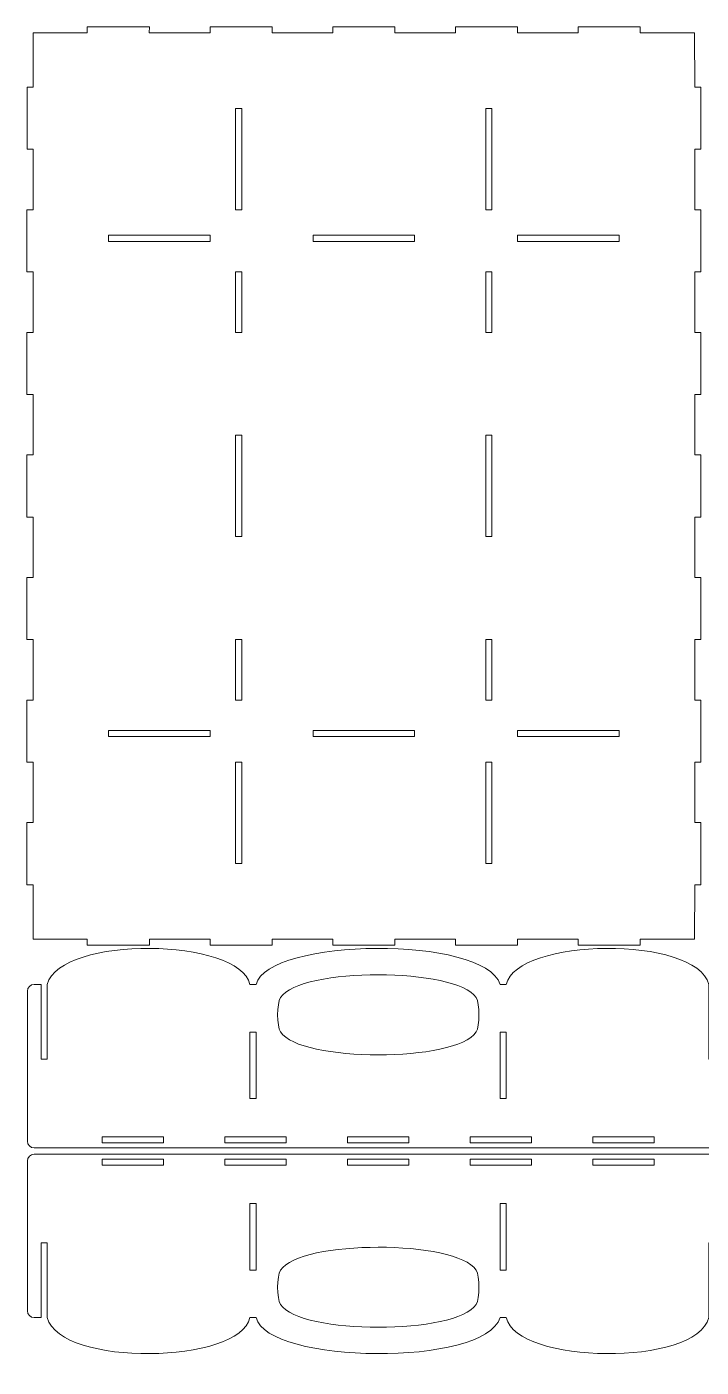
# Model space of a CAD drawing. Header units: millimetres. Extents: x -1338 to 379, y -336 to 402.
# Drawn here: x -424 to -95, y -327 to 329 of the extents above; entities that cross this region are included whole.
import ezdxf

# ---------------------------------------------------------------- set-up
doc = ezdxf.new("R2010")
doc.units = ezdxf.units.MM
doc.header["$MEASUREMENT"] = 0
doc.layers.add('Layer 1', color=7, linetype='Continuous')

msp = doc.modelspace()

# ---------------------------------------------------------------- linework, layer by layer
at = {"layer": 'Layer 1', "color": 145, "lineweight": 20}
for points, knots in [([(-421.3028, 148.9893), (-421.3028, 148.9893), (-421.3028, 119.3893), (-421.3028, 119.3893), (-421.3028, 119.3893), (-421.3028, 119.3893), (-424.3508, 119.3893), (-424.3508, 119.3893), (-424.3508, 119.3893), (-424.3508, 119.3893), (-424.3508, 88.9893), (-424.3508, 88.9893), (-424.3508, 88.9893), (-424.3508, 88.9893), (-421.3028, 88.9893), (-421.3028, 88.9893), (-421.3028, 88.9893), (-421.3028, 88.9893), (-421.3028, 59.3893), (-421.3028, 59.3893), (-421.3028, 59.3893), (-421.3028, 59.3893), (-424.3668, 59.3893), (-424.3668, 59.3893), (-424.3668, 59.3893), (-424.3668, 59.3893), (-424.3668, 28.9893), (-424.3668, 28.9893), (-424.3668, 28.9893), (-424.3668, 28.9893), (-421.3028, 28.9893), (-421.3028, 28.9893), (-421.3028, 28.9893), (-421.3028, 28.9893), (-421.3028, -0.6107), (-421.3028, -0.6107), (-421.3028, -0.6107), (-421.3028, -0.6107), (-424.3828, -0.6107), (-424.3828, -0.6107), (-424.3828, -0.6107), (-424.3828, -0.6107), (-424.3828, -31.0107), (-424.3828, -31.0107), (-424.3828, -31.0107), (-424.3828, -31.0107), (-421.3028, -31.0107), (-421.3028, -31.0107), (-421.3028, -31.0107), (-421.3028, -31.0107), (-421.3028, -60.6107), (-421.3028, -60.6107), (-421.3028, -60.6107), (-421.3028, -60.6107), (-424.3988, -60.6107), (-424.3988, -60.6107), (-424.3988, -60.6107), (-424.3988, -60.6107), (-424.3988, -91.0107), (-424.3988, -91.0107), (-424.3988, -91.0107), (-424.3988, -91.0107), (-421.3028, -91.0107), (-421.3028, -91.0107), (-421.3028, -91.0107), (-421.3028, -91.0107), (-421.3028, -117.5787), (-421.3028, -117.5787), (-421.3028, -117.5787), (-421.3028, -117.5787), (-394.8148, -117.5787), (-394.8148, -117.5787), (-394.8148, -117.5787), (-394.8148, -117.5787), (-394.8148, -120.5787), (-394.8148, -120.5787), (-394.8148, -120.5787), (-394.8148, -120.5787), (-364.4148, -120.5787), (-364.4148, -120.5787), (-364.4148, -120.5787), (-364.4148, -120.5787), (-364.4148, -117.5787), (-364.4148, -117.5787), (-364.4148, -117.5787), (-364.4148, -117.5787), (-334.8148, -117.5787), (-334.8148, -117.5787), (-334.8148, -117.5787), (-334.8148, -117.5787), (-334.8148, -120.5787), (-334.8148, -120.5787), (-334.8148, -120.5787), (-334.8148, -120.5787), (-304.4148, -120.5787), (-304.4148, -120.5787), (-304.4148, -120.5787), (-304.4148, -120.5787), (-304.4148, -117.5787), (-304.4148, -117.5787), (-304.4148, -117.5787), (-304.4148, -117.5787), (-274.8148, -117.5787), (-274.8148, -117.5787), (-274.8148, -117.5787), (-274.8148, -117.5787), (-274.8148, -120.5787), (-274.8148, -120.5787), (-274.8148, -120.5787), (-274.8148, -120.5787), (-244.4148, -120.5787), (-244.4148, -120.5787), (-244.4148, -120.5787), (-244.4148, -120.5787), (-244.4148, -117.5787), (-244.4148, -117.5787), (-244.4148, -117.5787), (-244.4148, -117.5787), (-214.8148, -117.5787), (-214.8148, -117.5787), (-214.8148, -117.5787), (-214.8148, -117.5787), (-214.8148, -120.5787), (-214.8148, -120.5787), (-214.8148, -120.5787), (-214.8148, -120.5787), (-184.4148, -120.5787), (-184.4148, -120.5787), (-184.4148, -120.5787), (-184.4148, -120.5787), (-184.4148, -117.5787), (-184.4148, -117.5787), (-184.4148, -117.5787), (-184.4148, -117.5787), (-154.8148, -117.5787), (-154.8148, -117.5787), (-154.8148, -117.5787), (-154.8148, -117.5787), (-154.8148, -120.5787), (-154.8148, -120.5787), (-154.8148, -120.5787), (-154.8148, -120.5787), (-124.4148, -120.5787), (-124.4148, -120.5787), (-124.4148, -120.5787), (-124.4148, -120.5787), (-124.4148, -117.5787), (-124.4148, -117.5787), (-124.4148, -117.5787), (-124.4148, -117.5787), (-97.8308, -117.5787), (-97.8308, -117.5787), (-97.8308, -117.5787), (-97.8308, -117.5787), (-97.7308, -91.0107), (-97.7308, -91.0107), (-97.7308, -91.0107), (-97.7308, -91.0107), (-94.8268, -91.0107), (-94.8268, -91.0107), (-94.8268, -91.0107), (-94.8268, -91.0107), (-94.8268, -60.6107), (-94.8268, -60.6107), (-94.8268, -60.6107), (-94.8268, -60.6107), (-97.7308, -60.6107), (-97.7308, -60.6107), (-97.7308, -60.6107), (-97.7308, -60.6107), (-97.7308, -31.0107), (-97.7308, -31.0107), (-97.7308, -31.0107), (-97.7308, -31.0107), (-94.8108, -31.0107), (-94.8108, -31.0107), (-94.8108, -31.0107), (-94.8108, -31.0107), (-94.8108, -0.6107), (-94.8108, -0.6107), (-94.8108, -0.6107), (-94.8108, -0.6107), (-97.7308, -0.6107), (-97.7308, -0.6107), (-97.7308, -0.6107), (-97.7308, -0.6107), (-97.7308, 28.9893), (-97.7308, 28.9893), (-97.7308, 28.9893), (-97.7308, 28.9893), (-94.7948, 28.9893), (-94.7948, 28.9893), (-94.7948, 28.9893), (-94.7948, 28.9893), (-94.7948, 59.3893), (-94.7948, 59.3893), (-94.7948, 59.3893), (-94.7948, 59.3893), (-97.7308, 59.3893), (-97.7308, 59.3893), (-97.7308, 59.3893), (-97.7308, 59.3893), (-97.7308, 88.9893), (-97.7308, 88.9893), (-97.7308, 88.9893), (-97.7308, 88.9893), (-94.7788, 88.9893), (-94.7788, 88.9893), (-94.7788, 88.9893), (-94.7788, 88.9893), (-94.7788, 119.3893), (-94.7788, 119.3893), (-94.7788, 119.3893), (-94.7788, 119.3893), (-97.7308, 119.3893), (-97.7308, 119.3893), (-97.7308, 119.3893), (-97.7308, 119.3893), (-97.7308, 148.9893), (-97.7308, 148.9893), (-97.7308, 148.9893), (-97.7308, 148.9893), (-94.7628, 148.9893), (-94.7628, 148.9893), (-94.7628, 148.9893), (-94.7628, 148.9893), (-94.7628, 179.3893), (-94.7628, 179.3893), (-94.7628, 179.3893), (-94.7628, 179.3893), (-97.7308, 179.3893), (-97.7308, 179.3893), (-97.7308, 179.3893), (-97.7308, 179.3893), (-97.7308, 208.9893), (-97.7308, 208.9893), (-97.7308, 208.9893), (-97.7308, 208.9893), (-94.7468, 208.9893), (-94.7468, 208.9893), (-94.7468, 208.9893), (-94.7468, 208.9893), (-94.7468, 239.3893), (-94.7468, 239.3893), (-94.7468, 239.3893), (-94.7468, 239.3893), (-97.7308, 239.3893), (-97.7308, 239.3893), (-97.7308, 239.3893), (-97.7308, 239.3893), (-97.7308, 268.9893), (-97.7308, 268.9893), (-97.7308, 268.9893), (-97.7308, 268.9893), (-94.7308, 268.9893), (-94.7308, 268.9893), (-94.7308, 268.9893), (-94.7308, 268.9893), (-94.7308, 299.3893), (-94.7308, 299.3893), (-94.7308, 299.3893), (-94.7308, 299.3893), (-97.7308, 299.3893), (-97.7308, 299.3893), (-97.7308, 299.3893), (-97.7308, 299.3893), (-97.8308, 325.9573), (-97.8308, 325.9573), (-97.8308, 325.9573), (-97.8308, 325.9573), (-124.4148, 325.9573), (-124.4148, 325.9573), (-124.4148, 325.9573), (-124.4148, 325.9573), (-124.4148, 328.9573), (-124.4148, 328.9573), (-124.4148, 328.9573), (-124.4148, 328.9573), (-154.8148, 328.9573), (-154.8148, 328.9573), (-154.8148, 328.9573), (-154.8148, 328.9573), (-154.8148, 325.9573), (-154.8148, 325.9573), (-154.8148, 325.9573), (-154.8148, 325.9573), (-184.4148, 325.9573), (-184.4148, 325.9573), (-184.4148, 325.9573), (-184.4148, 325.9573), (-184.4148, 328.9573), (-184.4148, 328.9573), (-184.4148, 328.9573), (-184.4148, 328.9573), (-214.8148, 328.9573), (-214.8148, 328.9573), (-214.8148, 328.9573), (-214.8148, 328.9573), (-214.8148, 325.9573), (-214.8148, 325.9573), (-214.8148, 325.9573), (-214.8148, 325.9573), (-244.4148, 325.9573), (-244.4148, 325.9573), (-244.4148, 325.9573), (-244.4148, 325.9573), (-244.4148, 328.9573), (-244.4148, 328.9573), (-244.4148, 328.9573), (-244.4148, 328.9573), (-274.8148, 328.9573), (-274.8148, 328.9573), (-274.8148, 328.9573), (-274.8148, 328.9573), (-274.8148, 325.9573), (-274.8148, 325.9573), (-274.8148, 325.9573), (-274.8148, 325.9573), (-304.4148, 325.9573), (-304.4148, 325.9573), (-304.4148, 325.9573), (-304.4148, 325.9573), (-304.4148, 328.9573), (-304.4148, 328.9573), (-304.4148, 328.9573), (-304.4148, 328.9573), (-334.8148, 328.9573), (-334.8148, 328.9573), (-334.8148, 328.9573), (-334.8148, 328.9573), (-334.8148, 325.9573), (-334.8148, 325.9573), (-334.8148, 325.9573), (-334.8148, 325.9573), (-364.6148, 325.9573), (-364.6148, 325.9573), (-364.6148, 325.9573), (-364.6148, 325.9573), (-364.4148, 328.9573), (-364.4148, 328.9573), (-364.4148, 328.9573), (-364.4148, 328.9573), (-394.8148, 328.9573), (-394.8148, 328.9573), (-394.8148, 328.9573), (-394.8148, 328.9573), (-394.8148, 325.9573), (-394.8148, 325.9573), (-394.8148, 325.9573), (-394.8148, 325.9573), (-421.3028, 325.9573), (-421.3028, 325.9573), (-421.3028, 325.9573), (-421.3028, 325.9573), (-421.3028, 299.3893), (-421.3028, 299.3893), (-421.3028, 299.3893), (-421.3028, 299.3893), (-424.3028, 299.3893), (-424.3028, 299.3893), (-424.3028, 299.3893), (-424.3028, 299.3893), (-424.3028, 268.9893), (-424.3028, 268.9893), (-424.3028, 268.9893), (-424.3028, 268.9893), (-421.3028, 268.9893), (-421.3028, 268.9893), (-421.3028, 268.9893), (-421.3028, 268.9893), (-421.3028, 239.3893), (-421.3028, 239.3893), (-421.3028, 239.3893), (-421.3028, 239.3893), (-424.3188, 239.3893), (-424.3188, 239.3893), (-424.3188, 239.3893), (-424.3188, 239.3893), (-424.3188, 208.9893), (-424.3188, 208.9893), (-424.3188, 208.9893), (-424.3188, 208.9893), (-421.3028, 208.9893), (-421.3028, 208.9893), (-421.3028, 208.9893), (-421.3028, 208.9893), (-421.3028, 179.3893), (-421.3028, 179.3893), (-421.3028, 179.3893), (-421.3028, 179.3893), (-424.3348, 179.3893), (-424.3348, 179.3893), (-424.3348, 179.3893), (-424.3348, 179.3893), (-424.3348, 148.9893), (-424.3348, 148.9893), (-424.3348, 148.9893), (-424.3348, 148.9893), (-421.3028, 148.9893), (-421.3028, 148.9893)], [0, 0, 0, 0, 0.00990099, 0.00990099, 0.00990099, 0.00990099, 0.01980198, 0.01980198, 0.01980198, 0.01980198, 0.02970297, 0.02970297, 0.02970297, 0.02970297, 0.03960396, 0.03960396, 0.03960396, 0.03960396, 0.04950495, 0.04950495, 0.04950495, 0.04950495, 0.05940594, 0.05940594, 0.05940594, 0.05940594, 0.06930693, 0.06930693, 0.06930693, 0.06930693, 0.07920792, 0.07920792, 0.07920792, 0.07920792, 0.08910891, 0.08910891, 0.08910891, 0.08910891, 0.0990099, 0.0990099, 0.0990099, 0.0990099, 0.10891089, 0.10891089, 0.10891089, 0.10891089, 0.11881188, 0.11881188, 0.11881188, 0.11881188, 0.12871287, 0.12871287, 0.12871287, 0.12871287, 0.13861386, 0.13861386, 0.13861386, 0.13861386, 0.14851485, 0.14851485, 0.14851485, 0.14851485, 0.15841584, 0.15841584, 0.15841584, 0.15841584, 0.16831683, 0.16831683, 0.16831683, 0.16831683, 0.17821782, 0.17821782, 0.17821782, 0.17821782, 0.18811881, 0.18811881, 0.18811881, 0.18811881, 0.1980198, 0.1980198, 0.1980198, 0.1980198, 0.20792079, 0.20792079, 0.20792079, 0.20792079, 0.21782178, 0.21782178, 0.21782178, 0.21782178, 0.22772277, 0.22772277, 0.22772277, 0.22772277, 0.23762376, 0.23762376, 0.23762376, 0.23762376, 0.24752475, 0.24752475, 0.24752475, 0.24752475, 0.25742574, 0.25742574, 0.25742574, 0.25742574, 0.26732673, 0.26732673, 0.26732673, 0.26732673, 0.27722772, 0.27722772, 0.27722772, 0.27722772, 0.28712871, 0.28712871, 0.28712871, 0.28712871, 0.2970297, 0.2970297, 0.2970297, 0.2970297, 0.30693069, 0.30693069, 0.30693069, 0.30693069, 0.31683168, 0.31683168, 0.31683168, 0.31683168, 0.32673267, 0.32673267, 0.32673267, 0.32673267, 0.33663366, 0.33663366, 0.33663366, 0.33663366, 0.34653465, 0.34653465, 0.34653465, 0.34653465, 0.35643564, 0.35643564, 0.35643564, 0.35643564, 0.36633663, 0.36633663, 0.36633663, 0.36633663, 0.37623762, 0.37623762, 0.37623762, 0.37623762, 0.38613861, 0.38613861, 0.38613861, 0.38613861, 0.3960396, 0.3960396, 0.3960396, 0.3960396, 0.40594059, 0.40594059, 0.40594059, 0.40594059, 0.41584158, 0.41584158, 0.41584158, 0.41584158, 0.42574257, 0.42574257, 0.42574257, 0.42574257, 0.43564356, 0.43564356, 0.43564356, 0.43564356, 0.44554455, 0.44554455, 0.44554455, 0.44554455, 0.45544554, 0.45544554, 0.45544554, 0.45544554, 0.46534653, 0.46534653, 0.46534653, 0.46534653, 0.47524752, 0.47524752, 0.47524752, 0.47524752, 0.48514851, 0.48514851, 0.48514851, 0.48514851, 0.4950495, 0.4950495, 0.4950495, 0.4950495, 0.5049505, 0.5049505, 0.5049505, 0.5049505, 0.51485149, 0.51485149, 0.51485149, 0.51485149, 0.52475248, 0.52475248, 0.52475248, 0.52475248, 0.53465347, 0.53465347, 0.53465347, 0.53465347, 0.54455446, 0.54455446, 0.54455446, 0.54455446, 0.55445545, 0.55445545, 0.55445545, 0.55445545, 0.56435644, 0.56435644, 0.56435644, 0.56435644, 0.57425743, 0.57425743, 0.57425743, 0.57425743, 0.58415842, 0.58415842, 0.58415842, 0.58415842, 0.59405941, 0.59405941, 0.59405941, 0.59405941, 0.6039604, 0.6039604, 0.6039604, 0.6039604, 0.61386139, 0.61386139, 0.61386139, 0.61386139, 0.62376238, 0.62376238, 0.62376238, 0.62376238, 0.63366337, 0.63366337, 0.63366337, 0.63366337, 0.64356436, 0.64356436, 0.64356436, 0.64356436, 0.65346535, 0.65346535, 0.65346535, 0.65346535, 0.66336634, 0.66336634, 0.66336634, 0.66336634, 0.67326733, 0.67326733, 0.67326733, 0.67326733, 0.68316832, 0.68316832, 0.68316832, 0.68316832, 0.69306931, 0.69306931, 0.69306931, 0.69306931, 0.7029703, 0.7029703, 0.7029703, 0.7029703, 0.71287129, 0.71287129, 0.71287129, 0.71287129, 0.72277228, 0.72277228, 0.72277228, 0.72277228, 0.73267327, 0.73267327, 0.73267327, 0.73267327, 0.74257426, 0.74257426, 0.74257426, 0.74257426, 0.75247525, 0.75247525, 0.75247525, 0.75247525, 0.76237624, 0.76237624, 0.76237624, 0.76237624, 0.77227723, 0.77227723, 0.77227723, 0.77227723, 0.78217822, 0.78217822, 0.78217822, 0.78217822, 0.79207921, 0.79207921, 0.79207921, 0.79207921, 0.8019802, 0.8019802, 0.8019802, 0.8019802, 0.81188119, 0.81188119, 0.81188119, 0.81188119, 0.82178218, 0.82178218, 0.82178218, 0.82178218, 0.83168317, 0.83168317, 0.83168317, 0.83168317, 0.84158416, 0.84158416, 0.84158416, 0.84158416, 0.85148515, 0.85148515, 0.85148515, 0.85148515, 0.86138614, 0.86138614, 0.86138614, 0.86138614, 0.87128713, 0.87128713, 0.87128713, 0.87128713, 0.88118812, 0.88118812, 0.88118812, 0.88118812, 0.89108911, 0.89108911, 0.89108911, 0.89108911, 0.9009901, 0.9009901, 0.9009901, 0.9009901, 0.91089109, 0.91089109, 0.91089109, 0.91089109, 0.92079208, 0.92079208, 0.92079208, 0.92079208, 0.93069307, 0.93069307, 0.93069307, 0.93069307, 0.94059406, 0.94059406, 0.94059406, 0.94059406, 0.95049505, 0.95049505, 0.95049505, 0.95049505, 0.96039604, 0.96039604, 0.96039604, 0.96039604, 0.97029703, 0.97029703, 0.97029703, 0.97029703, 0.98019802, 0.98019802, 0.98019802, 0.98019802, 1, 1, 1, 1]), ([(-319.3148, 239.3893), (-319.3148, 239.3893), (-322.3148, 239.3893), (-322.3148, 239.3893), (-322.3148, 239.3893), (-322.3148, 239.3893), (-322.3148, 288.9893), (-322.3148, 288.9893), (-322.3148, 288.9893), (-322.3148, 288.9893), (-319.3148, 288.9893), (-319.3148, 288.9893), (-319.3148, 288.9893), (-319.3148, 288.9893), (-319.3148, 239.3893), (-319.3148, 239.3893)], [0, 0, 0, 0, 0.2, 0.2, 0.2, 0.2, 0.4, 0.4, 0.4, 0.4, 0.6, 0.6, 0.6, 0.6, 1, 1, 1, 1]), ([(-196.9308, 239.3892), (-196.9308, 239.3892), (-199.9308, 239.3892), (-199.9308, 239.3892), (-199.9308, 239.3892), (-199.9308, 239.3892), (-199.9308, 288.9893), (-199.9308, 288.9893), (-199.9308, 288.9893), (-199.9308, 288.9893), (-196.9308, 288.9893), (-196.9308, 288.9893), (-196.9308, 288.9893), (-196.9308, 288.9893), (-196.9308, 239.3892), (-196.9308, 239.3892)], [0, 0, 0, 0, 0.2, 0.2, 0.2, 0.2, 0.4, 0.4, 0.4, 0.4, 0.6, 0.6, 0.6, 0.6, 1, 1, 1, 1]), ([(-334.8148, 223.8893), (-334.8148, 223.8893), (-384.4148, 223.8893), (-384.4148, 223.8893), (-384.4148, 223.8893), (-384.4148, 223.8893), (-384.4148, 226.8893), (-384.4148, 226.8893), (-384.4148, 226.8893), (-384.4148, 226.8893), (-334.8148, 226.8893), (-334.8148, 226.8893), (-334.8148, 226.8893), (-334.8148, 226.8893), (-334.8148, 223.8893), (-334.8148, 223.8893)], [0, 0, 0, 0, 0.2, 0.2, 0.2, 0.2, 0.4, 0.4, 0.4, 0.4, 0.6, 0.6, 0.6, 0.6, 1, 1, 1, 1]), ([(-234.8148, 223.8893), (-234.8148, 223.8893), (-284.4148, 223.8893), (-284.4148, 223.8893), (-284.4148, 223.8893), (-284.4148, 223.8893), (-284.4148, 226.8893), (-284.4148, 226.8893), (-284.4148, 226.8893), (-284.4148, 226.8893), (-234.8148, 226.8893), (-234.8148, 226.8893), (-234.8148, 226.8893), (-234.8148, 226.8893), (-234.8148, 223.8893), (-234.8148, 223.8893)], [0, 0, 0, 0, 0.2, 0.2, 0.2, 0.2, 0.4, 0.4, 0.4, 0.4, 0.6, 0.6, 0.6, 0.6, 1, 1, 1, 1]), ([(-134.8148, 223.8893), (-134.8148, 223.8893), (-184.4148, 223.8893), (-184.4148, 223.8893), (-184.4148, 223.8893), (-184.4148, 223.8893), (-184.4148, 226.8893), (-184.4148, 226.8893), (-184.4148, 226.8893), (-184.4148, 226.8893), (-134.8148, 226.8893), (-134.8148, 226.8893), (-134.8148, 226.8893), (-134.8148, 226.8893), (-134.8148, 223.8893), (-134.8148, 223.8893)], [0, 0, 0, 0, 0.2, 0.2, 0.2, 0.2, 0.4, 0.4, 0.4, 0.4, 0.6, 0.6, 0.6, 0.6, 1, 1, 1, 1]), ([(-319.3148, 179.3893), (-319.3148, 179.3893), (-322.3148, 179.3893), (-322.3148, 179.3893), (-322.3148, 179.3893), (-322.3148, 179.3893), (-322.3148, 208.9893), (-322.3148, 208.9893), (-322.3148, 208.9893), (-322.3148, 208.9893), (-319.3148, 208.9893), (-319.3148, 208.9893), (-319.3148, 208.9893), (-319.3148, 208.9893), (-319.3148, 179.3893), (-319.3148, 179.3893)], [0, 0, 0, 0, 0.2, 0.2, 0.2, 0.2, 0.4, 0.4, 0.4, 0.4, 0.6, 0.6, 0.6, 0.6, 1, 1, 1, 1]), ([(-196.9308, 179.3895), (-196.9308, 179.3895), (-199.9308, 179.3895), (-199.9308, 179.3895), (-199.9308, 179.3895), (-199.9308, 179.3895), (-199.9308, 208.9892), (-199.9308, 208.9892), (-199.9308, 208.9892), (-199.9308, 208.9892), (-196.9308, 208.9892), (-196.9308, 208.9892), (-196.9308, 208.9892), (-196.9308, 208.9892), (-196.9308, 179.3895), (-196.9308, 179.3895)], [0, 0, 0, 0, 0.2, 0.2, 0.2, 0.2, 0.4, 0.4, 0.4, 0.4, 0.6, 0.6, 0.6, 0.6, 1, 1, 1, 1]), ([(-322.3148, 79.3893), (-322.3148, 79.3893), (-322.3148, 128.9893), (-322.3148, 128.9893), (-322.3148, 128.9893), (-322.3148, 128.9893), (-319.3148, 128.9893), (-319.3148, 128.9893), (-319.3148, 128.9893), (-319.3148, 128.9893), (-319.3148, 79.3893), (-319.3148, 79.3893), (-319.3148, 79.3893), (-319.3148, 79.3893), (-322.3148, 79.3893), (-322.3148, 79.3893)], [0, 0, 0, 0, 0.2, 0.2, 0.2, 0.2, 0.4, 0.4, 0.4, 0.4, 0.6, 0.6, 0.6, 0.6, 1, 1, 1, 1]), ([(-199.9308, 79.3895), (-199.9308, 79.3895), (-199.9308, 128.9891), (-199.9308, 128.9891), (-199.9308, 128.9891), (-199.9308, 128.9891), (-196.9308, 128.9891), (-196.9308, 128.9891), (-196.9308, 128.9891), (-196.9308, 128.9891), (-196.9308, 79.3895), (-196.9308, 79.3895), (-196.9308, 79.3895), (-196.9308, 79.3895), (-199.9308, 79.3895), (-199.9308, 79.3895)], [0, 0, 0, 0, 0.2, 0.2, 0.2, 0.2, 0.4, 0.4, 0.4, 0.4, 0.6, 0.6, 0.6, 0.6, 1, 1, 1, 1]), ([(-322.3148, -0.6107), (-322.3148, -0.6107), (-322.3148, 28.9893), (-322.3148, 28.9893), (-322.3148, 28.9893), (-322.3148, 28.9893), (-319.3148, 28.9893), (-319.3148, 28.9893), (-319.3148, 28.9893), (-319.3148, 28.9893), (-319.3148, -0.6107), (-319.3148, -0.6107), (-319.3148, -0.6107), (-319.3148, -0.6107), (-322.3148, -0.6107), (-322.3148, -0.6107)], [0, 0, 0, 0, 0.2, 0.2, 0.2, 0.2, 0.4, 0.4, 0.4, 0.4, 0.6, 0.6, 0.6, 0.6, 1, 1, 1, 1]), ([(-199.9308, -0.6106), (-199.9308, -0.6106), (-199.9308, 28.9891), (-199.9308, 28.9891), (-199.9308, 28.9891), (-199.9308, 28.9891), (-196.9308, 28.9891), (-196.9308, 28.9891), (-196.9308, 28.9891), (-196.9308, 28.9891), (-196.9308, -0.6106), (-196.9308, -0.6106), (-196.9308, -0.6106), (-196.9308, -0.6106), (-199.9308, -0.6106), (-199.9308, -0.6106)], [0, 0, 0, 0, 0.2, 0.2, 0.2, 0.2, 0.4, 0.4, 0.4, 0.4, 0.6, 0.6, 0.6, 0.6, 1, 1, 1, 1]), ([(-384.4148, -15.5107), (-384.4148, -15.5107), (-334.8148, -15.5107), (-334.8148, -15.5107), (-334.8148, -15.5107), (-334.8148, -15.5107), (-334.8148, -18.5107), (-334.8148, -18.5107), (-334.8148, -18.5107), (-334.8148, -18.5107), (-384.4148, -18.5107), (-384.4148, -18.5107), (-384.4148, -18.5107), (-384.4148, -18.5107), (-384.4148, -15.5107), (-384.4148, -15.5107)], [0, 0, 0, 0, 0.2, 0.2, 0.2, 0.2, 0.4, 0.4, 0.4, 0.4, 0.6, 0.6, 0.6, 0.6, 1, 1, 1, 1]), ([(-284.4148, -15.5107), (-284.4148, -15.5107), (-234.8148, -15.5107), (-234.8148, -15.5107), (-234.8148, -15.5107), (-234.8148, -15.5107), (-234.8148, -18.5107), (-234.8148, -18.5107), (-234.8148, -18.5107), (-234.8148, -18.5107), (-284.4148, -18.5107), (-284.4148, -18.5107), (-284.4148, -18.5107), (-284.4148, -18.5107), (-284.4148, -15.5107), (-284.4148, -15.5107)], [0, 0, 0, 0, 0.2, 0.2, 0.2, 0.2, 0.4, 0.4, 0.4, 0.4, 0.6, 0.6, 0.6, 0.6, 1, 1, 1, 1]), ([(-184.4148, -15.5107), (-184.4148, -15.5107), (-134.8148, -15.5107), (-134.8148, -15.5107), (-134.8148, -15.5107), (-134.8148, -15.5107), (-134.8148, -18.5107), (-134.8148, -18.5107), (-134.8148, -18.5107), (-134.8148, -18.5107), (-184.4148, -18.5107), (-184.4148, -18.5107), (-184.4148, -18.5107), (-184.4148, -18.5107), (-184.4148, -15.5107), (-184.4148, -15.5107)], [0, 0, 0, 0, 0.2, 0.2, 0.2, 0.2, 0.4, 0.4, 0.4, 0.4, 0.6, 0.6, 0.6, 0.6, 1, 1, 1, 1]), ([(-322.3148, -80.6107), (-322.3148, -80.6107), (-322.3148, -31.0107), (-322.3148, -31.0107), (-322.3148, -31.0107), (-322.3148, -31.0107), (-319.3148, -31.0107), (-319.3148, -31.0107), (-319.3148, -31.0107), (-319.3148, -31.0107), (-319.3148, -80.6107), (-319.3148, -80.6107), (-319.3148, -80.6107), (-319.3148, -80.6107), (-322.3148, -80.6107), (-322.3148, -80.6107)], [0, 0, 0, 0, 0.2, 0.2, 0.2, 0.2, 0.4, 0.4, 0.4, 0.4, 0.6, 0.6, 0.6, 0.6, 1, 1, 1, 1]), ([(-199.9308, -80.6107), (-199.9308, -80.6107), (-199.9308, -31.0106), (-199.9308, -31.0106), (-199.9308, -31.0106), (-199.9308, -31.0106), (-196.9308, -31.0106), (-196.9308, -31.0106), (-196.9308, -31.0106), (-196.9308, -31.0106), (-196.9308, -80.6107), (-196.9308, -80.6107), (-196.9308, -80.6107), (-196.9308, -80.6107), (-199.9308, -80.6107), (-199.9308, -80.6107)], [0, 0, 0, 0, 0.2, 0.2, 0.2, 0.2, 0.4, 0.4, 0.4, 0.4, 0.6, 0.6, 0.6, 0.6, 1, 1, 1, 1]), ([(-87.8326, -219.8113), (-87.8326, -219.8113), (-417.4326, -219.8113), (-417.4326, -219.8113), (-417.4326, -219.8113), (-417.4326, -219.8113), (-420.8342, -219.8113), (-420.8342, -219.8113), (-420.8342, -219.8113), (-422.6492, -219.8113), (-424.1341, -218.3263), (-424.1341, -216.5113), (-424.1341, -216.5113), (-424.1341, -216.5113), (-424.1341, -143.1112), (-424.1341, -143.1112), (-424.1341, -143.1112), (-424.1341, -141.2962), (-422.6491, -139.8112), (-420.8342, -139.8112), (-420.8342, -139.8112), (-420.8342, -139.8112), (-417.4326, -139.8112), (-417.4326, -139.8112), (-417.4326, -139.8112), (-417.4326, -139.8112), (-417.4326, -176.4021), (-417.4326, -176.4021), (-417.4326, -176.4021), (-417.4326, -176.4021), (-414.4326, -176.4021), (-414.4326, -176.4021), (-414.4326, -176.4021), (-414.4326, -176.4021), (-414.4326, -139.8112), (-414.4326, -139.8112), (-414.4326, -139.8112), (-407.9188, -115.5577), (-320.259, -117.057), (-315.3326, -139.8112), (-315.3326, -139.8112), (-314.5327, -139.8112), (-313.1327, -139.8112), (-312.3326, -139.8112), (-312.3326, -139.8112), (-306.4209, -117.057), (-200.7492, -115.5577), (-192.9326, -139.8112), (-192.9326, -139.8112), (-191.9331, -139.8112), (-190.8055, -139.8068), (-189.9326, -139.8112), (-189.9326, -139.8112), (-185.0062, -117.057), (-97.3464, -115.5577), (-90.8326, -139.8112), (-90.8326, -139.8112), (-90.8326, -139.8112), (-90.8326, -176.4021), (-90.8326, -176.4021), (-90.8326, -176.4021), (-90.8326, -176.4021), (-87.8326, -176.4021), (-87.8326, -176.4021), (-87.8326, -176.4021), (-87.8326, -176.4021), (-87.8326, -139.8112), (-87.8326, -139.8112), (-87.8326, -139.8112), (-87.8326, -139.8112), (-84.431, -139.8112), (-84.431, -139.8112), (-84.431, -139.8112), (-82.6161, -139.8112), (-81.1311, -141.2963), (-81.1311, -143.1112), (-81.1311, -143.1112), (-81.1311, -143.1112), (-81.1311, -216.5113), (-81.1311, -216.5113), (-81.1311, -216.5113), (-81.1311, -218.3262), (-82.616, -219.8113), (-84.431, -219.8113), (-84.431, -219.8113), (-84.431, -219.8113), (-87.8326, -219.8113), (-87.8326, -219.8113)], [0, 0, 0, 0, 0.04347826, 0.04347826, 0.04347826, 0.04347826, 0.08695652, 0.08695652, 0.08695652, 0.08695652, 0.13043478, 0.13043478, 0.13043478, 0.13043478, 0.17391304, 0.17391304, 0.17391304, 0.17391304, 0.2173913, 0.2173913, 0.2173913, 0.2173913, 0.26086957, 0.26086957, 0.26086957, 0.26086957, 0.30434783, 0.30434783, 0.30434783, 0.30434783, 0.34782609, 0.34782609, 0.34782609, 0.34782609, 0.39130435, 0.39130435, 0.39130435, 0.39130435, 0.43478261, 0.43478261, 0.43478261, 0.43478261, 0.47826087, 0.47826087, 0.47826087, 0.47826087, 0.52173913, 0.52173913, 0.52173913, 0.52173913, 0.56521739, 0.56521739, 0.56521739, 0.56521739, 0.60869565, 0.60869565, 0.60869565, 0.60869565, 0.65217391, 0.65217391, 0.65217391, 0.65217391, 0.69565217, 0.69565217, 0.69565217, 0.69565217, 0.73913043, 0.73913043, 0.73913043, 0.73913043, 0.7826087, 0.7826087, 0.7826087, 0.7826087, 0.82608696, 0.82608696, 0.82608696, 0.82608696, 0.86956522, 0.86956522, 0.86956522, 0.86956522, 0.91304348, 0.91304348, 0.91304348, 0.91304348, 1, 1, 1, 1]), ([(-204.7061, -163.0821), (-202.8357, -160.1793), (-202.8357, -149.169), (-204.7061, -146.2662), (-204.7061, -146.2662), (-214.279, -131.4088), (-290.6852, -131.2754), (-300.3439, -146.2662), (-300.3439, -146.2662), (-302.2143, -149.169), (-302.2143, -160.1793), (-300.3439, -163.0821), (-300.3439, -163.0821), (-290.771, -177.9395), (-214.3648, -178.0729), (-204.7061, -163.0821)], [0, 0, 0, 0, 0.2, 0.2, 0.2, 0.2, 0.4, 0.4, 0.4, 0.4, 0.6, 0.6, 0.6, 0.6, 1, 1, 1, 1]), ([(-312.3326, -195.6764), (-312.3326, -195.6764), (-312.3326, -163.1252), (-312.3326, -163.1252), (-312.3326, -163.1252), (-312.3326, -163.1252), (-315.3326, -163.1252), (-315.3326, -163.1252), (-315.3326, -163.1252), (-315.3326, -163.1252), (-315.3326, -195.6764), (-315.3326, -195.6764), (-315.3326, -195.6764), (-315.3326, -195.6764), (-312.3326, -195.6764), (-312.3326, -195.6764)], [0, 0, 0, 0, 0.2, 0.2, 0.2, 0.2, 0.4, 0.4, 0.4, 0.4, 0.6, 0.6, 0.6, 0.6, 1, 1, 1, 1]), ([(-189.9326, -195.6764), (-189.9326, -195.6764), (-189.9326, -163.1252), (-189.9326, -163.1252), (-189.9326, -163.1252), (-189.9326, -163.1252), (-192.9326, -163.1252), (-192.9326, -163.1252), (-192.9326, -163.1252), (-192.9326, -163.1252), (-192.9326, -195.6764), (-192.9326, -195.6764), (-192.9326, -195.6764), (-192.9326, -195.6764), (-189.9326, -195.6764), (-189.9326, -195.6764)], [0, 0, 0, 0, 0.2, 0.2, 0.2, 0.2, 0.4, 0.4, 0.4, 0.4, 0.6, 0.6, 0.6, 0.6, 1, 1, 1, 1]), ([(-357.6327, -214.4112), (-357.6327, -214.4112), (-387.6327, -214.4112), (-387.6327, -214.4112), (-387.6327, -214.4112), (-387.6327, -214.4112), (-387.6326, -217.4113), (-387.6326, -217.4113), (-387.6326, -217.4113), (-387.6326, -217.4113), (-357.6326, -217.4113), (-357.6326, -217.4113), (-357.6326, -217.4113), (-357.6326, -217.4113), (-357.6327, -214.4112), (-357.6327, -214.4112)], [0, 0, 0, 0, 0.2, 0.2, 0.2, 0.2, 0.4, 0.4, 0.4, 0.4, 0.6, 0.6, 0.6, 0.6, 1, 1, 1, 1]), ([(-297.6327, -214.4112), (-297.6327, -214.4112), (-327.6327, -214.4112), (-327.6327, -214.4112), (-327.6327, -214.4112), (-327.6327, -214.4112), (-327.6326, -217.4113), (-327.6326, -217.4113), (-327.6326, -217.4113), (-327.6326, -217.4113), (-297.6326, -217.4113), (-297.6326, -217.4113), (-297.6326, -217.4113), (-297.6326, -217.4113), (-297.6327, -214.4112), (-297.6327, -214.4112)], [0, 0, 0, 0, 0.2, 0.2, 0.2, 0.2, 0.4, 0.4, 0.4, 0.4, 0.6, 0.6, 0.6, 0.6, 1, 1, 1, 1]), ([(-237.6327, -214.4112), (-237.6327, -214.4112), (-267.6327, -214.4112), (-267.6327, -214.4112), (-267.6327, -214.4112), (-267.6327, -214.4112), (-267.6326, -217.4113), (-267.6326, -217.4113), (-267.6326, -217.4113), (-267.6326, -217.4113), (-237.6326, -217.4113), (-237.6326, -217.4113), (-237.6326, -217.4113), (-237.6326, -217.4113), (-237.6327, -214.4112), (-237.6327, -214.4112)], [0, 0, 0, 0, 0.2, 0.2, 0.2, 0.2, 0.4, 0.4, 0.4, 0.4, 0.6, 0.6, 0.6, 0.6, 1, 1, 1, 1]), ([(-177.6327, -214.4112), (-177.6327, -214.4112), (-207.6327, -214.4112), (-207.6327, -214.4112), (-207.6327, -214.4112), (-207.6327, -214.4112), (-207.6326, -217.4113), (-207.6326, -217.4113), (-207.6326, -217.4113), (-207.6326, -217.4113), (-177.6326, -217.4113), (-177.6326, -217.4113), (-177.6326, -217.4113), (-177.6326, -217.4113), (-177.6327, -214.4112), (-177.6327, -214.4112)], [0, 0, 0, 0, 0.2, 0.2, 0.2, 0.2, 0.4, 0.4, 0.4, 0.4, 0.6, 0.6, 0.6, 0.6, 1, 1, 1, 1]), ([(-117.6327, -214.4112), (-117.6327, -214.4112), (-147.6327, -214.4112), (-147.6327, -214.4112), (-147.6327, -214.4112), (-147.6327, -214.4112), (-147.6326, -217.4113), (-147.6326, -217.4113), (-147.6326, -217.4113), (-147.6326, -217.4113), (-117.6326, -217.4113), (-117.6326, -217.4113), (-117.6326, -217.4113), (-117.6326, -217.4113), (-117.6327, -214.4112), (-117.6327, -214.4112)], [0, 0, 0, 0, 0.2, 0.2, 0.2, 0.2, 0.4, 0.4, 0.4, 0.4, 0.6, 0.6, 0.6, 0.6, 1, 1, 1, 1]), ([(-87.8326, -222.911), (-87.8326, -222.911), (-417.4326, -222.911), (-417.4326, -222.911), (-417.4326, -222.911), (-417.4326, -222.911), (-420.8342, -222.911), (-420.8342, -222.911), (-420.8342, -222.911), (-422.6492, -222.911), (-424.1341, -224.396), (-424.1341, -226.211), (-424.1341, -226.211), (-424.1341, -226.211), (-424.1341, -299.6111), (-424.1341, -299.6111), (-424.1341, -299.6111), (-424.1341, -301.4261), (-422.6491, -302.9111), (-420.8342, -302.9111), (-420.8342, -302.9111), (-420.8342, -302.9111), (-417.4326, -302.9111), (-417.4326, -302.9111), (-417.4326, -302.9111), (-417.4326, -302.9111), (-417.4326, -266.3202), (-417.4326, -266.3202), (-417.4326, -266.3202), (-417.4326, -266.3202), (-414.4326, -266.3202), (-414.4326, -266.3202), (-414.4326, -266.3202), (-414.4326, -266.3202), (-414.4326, -302.9111), (-414.4326, -302.9111), (-414.4326, -302.9111), (-407.9188, -327.1646), (-320.259, -325.6653), (-315.3326, -302.9111), (-315.3326, -302.9111), (-314.5327, -302.9111), (-313.1327, -302.9111), (-312.3326, -302.9111), (-312.3326, -302.9111), (-306.4209, -325.6653), (-200.7492, -327.1646), (-192.9326, -302.9111), (-192.9326, -302.9111), (-191.9331, -302.9111), (-190.8055, -302.9155), (-189.9326, -302.9111), (-189.9326, -302.9111), (-185.0062, -325.6653), (-97.3464, -327.1646), (-90.8326, -302.9111), (-90.8326, -302.9111), (-90.8326, -302.9111), (-90.8326, -266.3202), (-90.8326, -266.3202), (-90.8326, -266.3202), (-90.8326, -266.3202), (-87.8326, -266.3202), (-87.8326, -266.3202), (-87.8326, -266.3202), (-87.8326, -266.3202), (-87.8326, -302.9111), (-87.8326, -302.9111), (-87.8326, -302.9111), (-87.8326, -302.9111), (-84.431, -302.9111), (-84.431, -302.9111), (-84.431, -302.9111), (-82.6161, -302.9111), (-81.1311, -301.426), (-81.1311, -299.6111), (-81.1311, -299.6111), (-81.1311, -299.6111), (-81.1311, -226.211), (-81.1311, -226.211), (-81.1311, -226.211), (-81.1311, -224.3961), (-82.616, -222.911), (-84.431, -222.911), (-84.431, -222.911), (-84.431, -222.911), (-87.8326, -222.911), (-87.8326, -222.911)], [0, 0, 0, 0, 0.04347826, 0.04347826, 0.04347826, 0.04347826, 0.08695652, 0.08695652, 0.08695652, 0.08695652, 0.13043478, 0.13043478, 0.13043478, 0.13043478, 0.17391304, 0.17391304, 0.17391304, 0.17391304, 0.2173913, 0.2173913, 0.2173913, 0.2173913, 0.26086957, 0.26086957, 0.26086957, 0.26086957, 0.30434783, 0.30434783, 0.30434783, 0.30434783, 0.34782609, 0.34782609, 0.34782609, 0.34782609, 0.39130435, 0.39130435, 0.39130435, 0.39130435, 0.43478261, 0.43478261, 0.43478261, 0.43478261, 0.47826087, 0.47826087, 0.47826087, 0.47826087, 0.52173913, 0.52173913, 0.52173913, 0.52173913, 0.56521739, 0.56521739, 0.56521739, 0.56521739, 0.60869565, 0.60869565, 0.60869565, 0.60869565, 0.65217391, 0.65217391, 0.65217391, 0.65217391, 0.69565217, 0.69565217, 0.69565217, 0.69565217, 0.73913043, 0.73913043, 0.73913043, 0.73913043, 0.7826087, 0.7826087, 0.7826087, 0.7826087, 0.82608696, 0.82608696, 0.82608696, 0.82608696, 0.86956522, 0.86956522, 0.86956522, 0.86956522, 0.91304348, 0.91304348, 0.91304348, 0.91304348, 1, 1, 1, 1]), ([(-357.6327, -228.3111), (-357.6327, -228.3111), (-387.6327, -228.3111), (-387.6327, -228.3111), (-387.6327, -228.3111), (-387.6327, -228.3111), (-387.6326, -225.311), (-387.6326, -225.311), (-387.6326, -225.311), (-387.6326, -225.311), (-357.6326, -225.311), (-357.6326, -225.311), (-357.6326, -225.311), (-357.6326, -225.311), (-357.6327, -228.3111), (-357.6327, -228.3111)], [0, 0, 0, 0, 0.2, 0.2, 0.2, 0.2, 0.4, 0.4, 0.4, 0.4, 0.6, 0.6, 0.6, 0.6, 1, 1, 1, 1]), ([(-297.6327, -228.3111), (-297.6327, -228.3111), (-327.6327, -228.3111), (-327.6327, -228.3111), (-327.6327, -228.3111), (-327.6327, -228.3111), (-327.6326, -225.311), (-327.6326, -225.311), (-327.6326, -225.311), (-327.6326, -225.311), (-297.6326, -225.311), (-297.6326, -225.311), (-297.6326, -225.311), (-297.6326, -225.311), (-297.6327, -228.3111), (-297.6327, -228.3111)], [0, 0, 0, 0, 0.2, 0.2, 0.2, 0.2, 0.4, 0.4, 0.4, 0.4, 0.6, 0.6, 0.6, 0.6, 1, 1, 1, 1]), ([(-237.6327, -228.3111), (-237.6327, -228.3111), (-267.6327, -228.3111), (-267.6327, -228.3111), (-267.6327, -228.3111), (-267.6327, -228.3111), (-267.6326, -225.311), (-267.6326, -225.311), (-267.6326, -225.311), (-267.6326, -225.311), (-237.6326, -225.311), (-237.6326, -225.311), (-237.6326, -225.311), (-237.6326, -225.311), (-237.6327, -228.3111), (-237.6327, -228.3111)], [0, 0, 0, 0, 0.2, 0.2, 0.2, 0.2, 0.4, 0.4, 0.4, 0.4, 0.6, 0.6, 0.6, 0.6, 1, 1, 1, 1]), ([(-177.6327, -228.3111), (-177.6327, -228.3111), (-207.6327, -228.3111), (-207.6327, -228.3111), (-207.6327, -228.3111), (-207.6327, -228.3111), (-207.6326, -225.311), (-207.6326, -225.311), (-207.6326, -225.311), (-207.6326, -225.311), (-177.6326, -225.311), (-177.6326, -225.311), (-177.6326, -225.311), (-177.6326, -225.311), (-177.6327, -228.3111), (-177.6327, -228.3111)], [0, 0, 0, 0, 0.2, 0.2, 0.2, 0.2, 0.4, 0.4, 0.4, 0.4, 0.6, 0.6, 0.6, 0.6, 1, 1, 1, 1]), ([(-117.6327, -228.3111), (-117.6327, -228.3111), (-147.6327, -228.3111), (-147.6327, -228.3111), (-147.6327, -228.3111), (-147.6327, -228.3111), (-147.6326, -225.311), (-147.6326, -225.311), (-147.6326, -225.311), (-147.6326, -225.311), (-117.6326, -225.311), (-117.6326, -225.311), (-117.6326, -225.311), (-117.6326, -225.311), (-117.6327, -228.3111), (-117.6327, -228.3111)], [0, 0, 0, 0, 0.2, 0.2, 0.2, 0.2, 0.4, 0.4, 0.4, 0.4, 0.6, 0.6, 0.6, 0.6, 1, 1, 1, 1]), ([(-312.3326, -247.0459), (-312.3326, -247.0459), (-312.3326, -279.5971), (-312.3326, -279.5971), (-312.3326, -279.5971), (-312.3326, -279.5971), (-315.3326, -279.5971), (-315.3326, -279.5971), (-315.3326, -279.5971), (-315.3326, -279.5971), (-315.3326, -247.0459), (-315.3326, -247.0459), (-315.3326, -247.0459), (-315.3326, -247.0459), (-312.3326, -247.0459), (-312.3326, -247.0459)], [0, 0, 0, 0, 0.2, 0.2, 0.2, 0.2, 0.4, 0.4, 0.4, 0.4, 0.6, 0.6, 0.6, 0.6, 1, 1, 1, 1]), ([(-189.9326, -247.0459), (-189.9326, -247.0459), (-189.9326, -279.5971), (-189.9326, -279.5971), (-189.9326, -279.5971), (-189.9326, -279.5971), (-192.9326, -279.5971), (-192.9326, -279.5971), (-192.9326, -279.5971), (-192.9326, -279.5971), (-192.9326, -247.0459), (-192.9326, -247.0459), (-192.9326, -247.0459), (-192.9326, -247.0459), (-189.9326, -247.0459), (-189.9326, -247.0459)], [0, 0, 0, 0, 0.2, 0.2, 0.2, 0.2, 0.4, 0.4, 0.4, 0.4, 0.6, 0.6, 0.6, 0.6, 1, 1, 1, 1]), ([(-204.7061, -279.6402), (-202.8357, -282.543), (-202.8357, -293.5533), (-204.7061, -296.4561), (-204.7061, -296.4561), (-214.279, -311.3135), (-290.6852, -311.4469), (-300.3439, -296.4561), (-300.3439, -296.4561), (-302.2143, -293.5533), (-302.2143, -282.543), (-300.3439, -279.6402), (-300.3439, -279.6402), (-290.771, -264.7828), (-214.3648, -264.6494), (-204.7061, -279.6402)], [0, 0, 0, 0, 0.2, 0.2, 0.2, 0.2, 0.4, 0.4, 0.4, 0.4, 0.6, 0.6, 0.6, 0.6, 1, 1, 1, 1])]:
    msp.add_open_spline(points, degree=3, knots=knots, dxfattribs=at)

doc.saveas('drawing.dxf')
